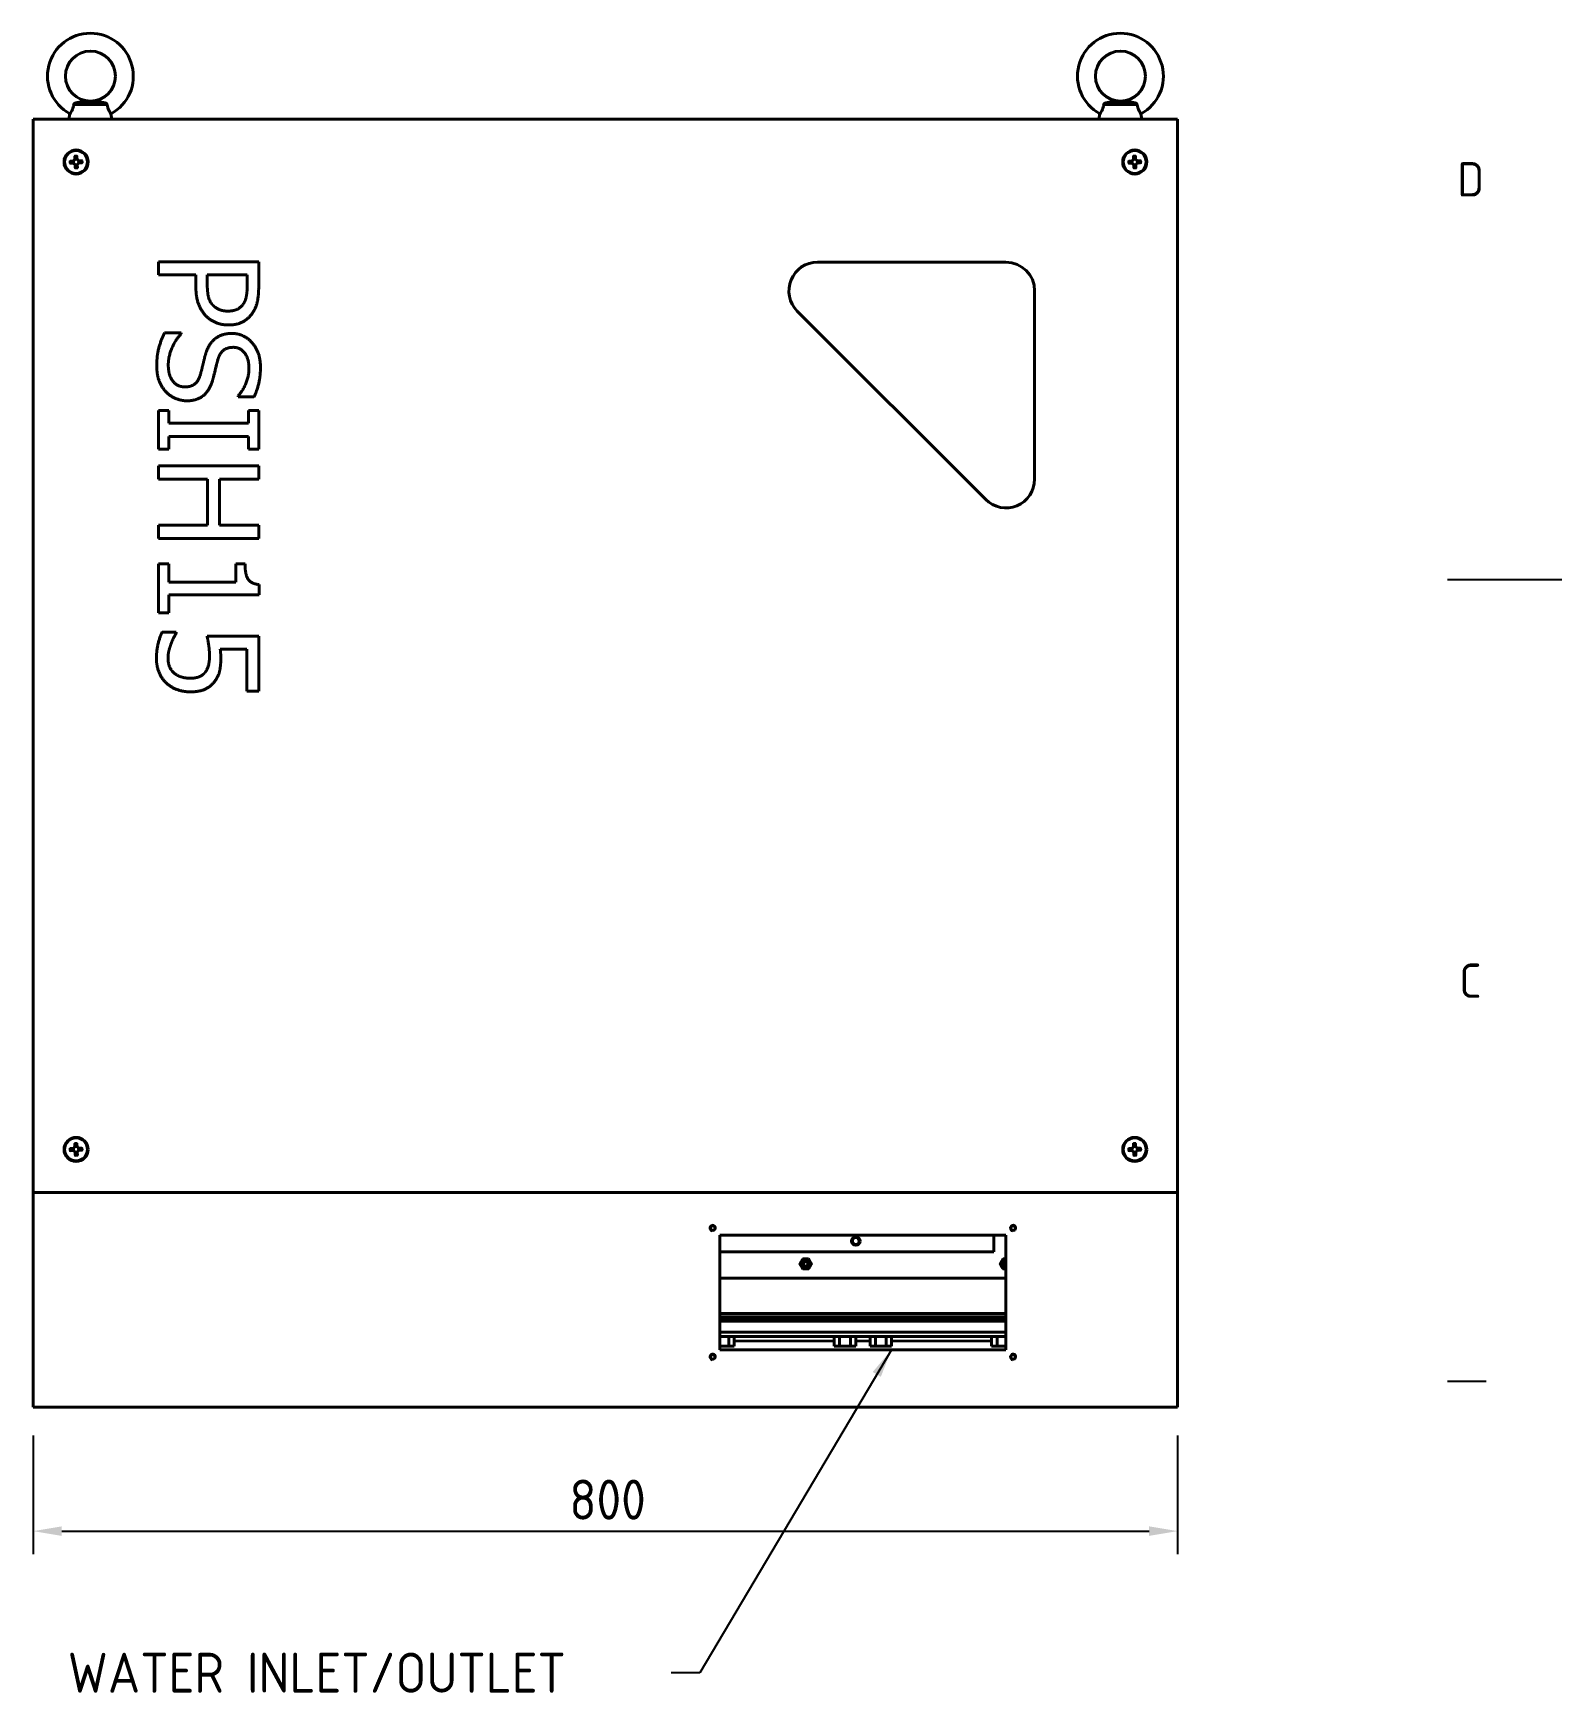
# Model space of a CAD drawing. Header units: millimetres. Extents: x 0 to 4752, y 0 to 3360.
# Drawn here: x 3683 to 4752, y 902 to 2062 of the extents above; entities that cross this region are included whole.
import ezdxf

# ---------------------------------------------------------------- set-up
doc = ezdxf.new("R2010")
doc.units = ezdxf.units.MM
doc.header["$LTSCALE"] = 8
doc.layers.get('0').update_dxf_attribs({"color": 3, "lineweight": 25})
for name, color, linetype, lineweight in [('가시적인 것(ISO)', 3, 'Continuous', 40), ('가시적인 좁은 것(ISO)', 3, 'Continuous', 35), ('경계(ISO)', 7, 'Continuous', 25), ('기호(ISO)', 5, 'Continuous', 25), ('치수(ISO)', 2, 'Continuous', 25)]:
    doc.layers.add(name, color=color, linetype=linetype, lineweight=lineweight)
doc.styles.add('문자 텍스트_PSTEK_POSCO', font='isocp.shx')
doc.styles.add('치수 텍스트_PSTEK_POSCO', font='isocp.shx')
doc.dimstyles.new('치수_PSTEK_POSCO', dxfattribs={"dimscale": 8, "dimtxt": 3.5, "dimasz": 2.5, "dimexe": 2, "dimexo": 2.5, "dimgap": 1, "dimtad": 1, "dimrnd": 1e-08, "dimdsep": 46, "dimtxsty": '치수 텍스트_PSTEK_POSCO', "dimcen": 0.09, "dimdle": 10, "dimclrd": 7, "dimclre": 7, "dimclrt": 2, "dimadec": 1, "dimazin": 2, "dimtfac": 1, "dimtmove": 0, "dimatfit": 3, "dimfxl": 0, "dimtolj": 1, "dimlwd": -1, "dimlwe": -1, "dimarcsym": 0})
doc.dimstyles.new('치수_PSTEK_POSCO$7', dxfattribs={"dimscale": 8, "dimtxt": 3.5, "dimasz": 2.5, "dimexe": 2, "dimexo": 2.5, "dimgap": 1, "dimtad": 1, "dimrnd": 1e-08, "dimdsep": 46, "dimtxsty": '치수 텍스트_PSTEK_POSCO', "dimcen": 0.09, "dimdle": 10, "dimclrd": 7, "dimclre": 7, "dimclrt": 2, "dimadec": 1, "dimazin": 2, "dimtfac": 1, "dimtmove": 0, "dimatfit": 3, "dimfxl": 0, "dimtolj": 1, "dimlwd": -1, "dimlwe": -1, "dimarcsym": 0})

# ---------------------------------------------------------------- blocks, each defined once
blk = doc.blocks.new('경계 Default Border')
at = {"layer": '경계(ISO)'}
blk.add_line((584.0000152587891, 140), (587.400016784668, 140), dxfattribs=at)
at = {"layer": '경계(ISO)', "flags": 128}
blk.add_lwpolyline([(594.0000152587891, 210), (584.0000152587891, 210)], dxfattribs=at)
at = {"layer": '경계(ISO)', "color": 2, "char_height": 3.00000011920929, "attachment_point": 7, "style": '문자 텍스트_PSTEK_POSCO'}
for s, insert in [('D', (584.8782702028949, 243.4713944559917)), ('C', (585.0445395201642, 173.4713944559917))]:
    blk.add_mtext(s, dxfattribs=dict(at, insert=insert))
blk = doc.blocks.new('*D31')
at = {"layer": 'Defpoints', "color": 0}
for p in [(3683.454702118173, 1101.881978708824), (4483.454702118173, 1101.881978708824), (4483.454702118173, 1015.157924946768)]:
    blk.add_point(p, dxfattribs=at)
at = {"layer": '치수(ISO)', "color": 7}
for p, q in [((3683.454702118173, 1081.881978708824), (3683.454702118173, 999.1579249467676)), ((4483.454702118173, 1081.881978708824), (4483.454702118173, 999.1579249467676)), ((3703.454702118173, 1015.157924946768), (4463.454702118173, 1015.157924946768))]:
    blk.add_line(p, q, dxfattribs=at)
for points in [[(3703.454702118173, 1018.491258280101), (3703.454702118173, 1011.824591613434), (3683.454702118173, 1015.157924946768)], [(4463.454702118173, 1018.491258280101), (4463.454702118173, 1011.824591613434), (4483.454702118173, 1015.157924946768)]]:
    blk.add_solid(points, dxfattribs=at)
at = {"layer": '치수(ISO)', "color": 2, "insert": (4058.243678496126, 1037.157924946768), "char_height": 28, "attachment_point": 4, "style": '치수 텍스트_PSTEK_POSCO'}
blk.add_mtext('\\A1;800', dxfattribs=at)

msp = doc.modelspace()

# ---------------------------------------------------------------- linework, layer by layer
at = {"layer": '가시적인 것(ISO)'}
for p, q in [((3683.454702118172, 1101.881978708824), (3683.454702118188, 2001.881978708824)), ((4483.454702118188, 2001.881978708824), (3683.454702118188, 2001.881978708824)), ((3709.099605057354, 2005.539405023341), (3708.454702118152, 2001.881978708823)), ((3737.80979917895, 2005.539405023341), (3738.454702118152, 2001.881978708824)), ((4429.099605057355, 2005.539405023341), (4428.454702118152, 2001.881978708824)), ((4457.80979917895, 2005.539405023341), (4458.454702118152, 2001.881978708824)), ((4483.454702118172, 1101.881978708824), (4483.454702118188, 2001.881978708824)), ((3709.330706613732, 1971.148639870848), (3709.285323470971, 1972.283732947363)), ((3709.421537212689, 1972.431292474772), (3711.633111611818, 1972.519715352825)), ((3710.994487047625, 1971.087258819628), (3710.938892697742, 1972.477747838358)), ((3712.673572416546, 1973.646840286742), (3712.585149538493, 1975.85841468587)), ((3712.659982228989, 1974.342193779383), (3714.050471247719, 1974.397788129266)), ((3712.721363280212, 1976.005974213278), (3713.856456356727, 1976.05135735604)), ((3714.004015884136, 1975.915143614321), (3714.092438762189, 1973.703569215194)), ((3715.219563696106, 1972.663108410465), (3717.431138095234, 1972.751531288518)), ((3715.914917188745, 1972.676698598019), (3715.970511538628, 1971.286209579289)), ((3717.578697622643, 1972.615317546799), (3717.624080765404, 1971.480224470284)), ((4449.330706613732, 1971.148639870848), (4449.285323470971, 1972.283732947364)), ((4449.421537212689, 1972.431292474772), (4451.633111611817, 1972.519715352825)), ((4450.994487047625, 1971.087258819628), (4450.938892697742, 1972.477747838358)), ((4452.673572416546, 1973.646840286742), (4452.585149538493, 1975.85841468587)), ((4452.659982228989, 1974.342193779384), (4454.050471247719, 1974.397788129267)), ((4452.721363280212, 1976.005974213279), (4453.856456356727, 1976.051357356041)), ((4454.004015884137, 1975.915143614322), (4454.092438762189, 1973.703569215194)), ((4455.219563696106, 1972.663108410466), (4457.431138095234, 1972.751531288518)), ((4455.914917188746, 1972.67669859802), (4455.970511538628, 1971.28620957929)), ((4457.578697622643, 1972.615317546799), (4457.624080765404, 1971.480224470284)), ((3711.689840540269, 1971.100849007182), (3709.478266141141, 1971.012426129129)), ((3712.905388352239, 1967.848813803326), (3712.816965474187, 1970.060388202453)), ((3714.249422007381, 1969.421763638263), (3712.858932988651, 1969.366169288381)), ((3714.188040956163, 1967.757983204368), (3713.052947879648, 1967.712600061607)), ((3714.235831819829, 1970.117117130905), (3714.324254697881, 1967.905542731778)), ((3717.487867023685, 1971.332664942875), (3715.276292624558, 1971.244242064822)), ((4451.689840540269, 1971.100849007182), (4449.478266141142, 1971.01242612913)), ((4452.905388352239, 1967.848813803326), (4452.816965474187, 1970.060388202454)), ((4454.24942200738, 1969.421763638264), (4452.858932988651, 1969.366169288381)), ((4454.188040956163, 1967.757983204369), (4453.052947879648, 1967.712600061608)), ((4454.235831819829, 1970.117117130906), (4454.324254697882, 1967.905542731778)), ((4457.487867023685, 1971.332664942876), (4455.276292624558, 1971.244242064823)), ((3771.095214212429, 1902.224259514435), (3771.095214212429, 1892.921180097903)), ((3841.095214212429, 1902.224259514435), (3771.095214212429, 1902.224259514435)), ((3841.09521421243, 1884.63917037343), (3841.095214212429, 1902.224259514435)), ((3771.095214212429, 1892.921180097903), (3797.18921745392, 1892.921180097903)), ((3797.18921745392, 1892.921180097903), (3797.18921745392, 1885.036253031453)), ((3805.130870614375, 1886.56785756954), (3805.130870614375, 1892.921180097903)), ((3805.130870614375, 1892.921180097903), (3833.040108863969, 1892.921180097903)), ((3833.040108863969, 1892.921180097903), (3833.040108863969, 1885.206431313462)), ((4231.73897336565, 1901.881978708824), (4363.454702118188, 1901.881978708824)), ((4383.454702118188, 1881.881978708824), (4383.454702118188, 1750.166249956286)), ((4349.312566494456, 1736.024114332555), (4217.596837741919, 1867.739843085093)), ((3786.978520533337, 1852.588927261598), (3775.292945168669, 1852.588927261598)), ((3786.978520533337, 1851.908214133559), (3786.978520533337, 1852.588927261598)), ((3778.242702056838, 1798.245329206493), (3771.09521421243, 1798.245329206493)), ((3771.09521421243, 1798.245329206493), (3771.09521421243, 1771.130256272943)), ((3778.242702056838, 1789.339332447984), (3778.242702056838, 1798.245329206493)), ((3826.686786335606, 1808.399300033073), (3826.686786335606, 1807.718586905034)), ((3826.686786335606, 1807.718586905034), (3837.805100760242, 1807.718586905034)), ((3833.947726368021, 1798.245329206493), (3833.947726368021, 1789.339332447984)), ((3841.09521421243, 1798.245329206493), (3833.947726368021, 1798.245329206493)), ((3841.09521421243, 1771.130256272944), (3841.09521421243, 1798.245329206493)), ((3833.947726368021, 1789.339332447984), (3778.242702056838, 1789.339332447984)), ((3778.242702056838, 1780.036253031452), (3833.947726368021, 1780.036253031453)), ((3778.242702056838, 1771.130256272943), (3778.242702056838, 1780.036253031452)), ((3833.947726368021, 1780.036253031453), (3833.947726368021, 1771.130256272944)), ((3771.09521421243, 1771.130256272943), (3778.242702056838, 1771.130256272943)), ((3833.947726368021, 1771.130256272944), (3841.09521421243, 1771.130256272944)), ((3771.09521421243, 1759.614859190285), (3771.09521421243, 1750.311779773754)), ((3841.09521421243, 1759.614859190286), (3771.09521421243, 1759.614859190285)), ((3841.09521421243, 1750.311779773754), (3841.09521421243, 1759.614859190286)), ((3771.09521421243, 1750.311779773754), (3805.357774990388, 1750.311779773754)), ((3805.357774990388, 1750.311779773754), (3805.357774990388, 1718.091358379913)), ((3813.639784714861, 1750.311779773754), (3841.09521421243, 1750.311779773754)), ((3813.639784714861, 1718.091358379913), (3813.639784714861, 1750.311779773754)), ((3805.357774990388, 1718.091358379913), (3771.09521421243, 1718.091358379913)), ((3771.09521421243, 1718.091358379913), (3771.09521421243, 1708.788278963381)), ((3841.09521421243, 1718.091358379913), (3813.639784714861, 1718.091358379913)), ((3841.09521421243, 1708.788278963381), (3841.09521421243, 1718.091358379913)), ((3771.09521421243, 1708.788278963381), (3841.09521421243, 1708.788278963381)), ((3778.242702056838, 1691.08973763437), (3771.09521421243, 1691.08973763437)), ((3771.09521421243, 1691.08973763437), (3771.09521421243, 1656.940629044418)), ((3778.242702056838, 1678.383092577644), (3778.242702056838, 1691.08973763437)), ((3825.155181797519, 1691.08973763437), (3825.155181797519, 1678.383092577644)), ((3831.565230419885, 1691.08973763437), (3825.155181797519, 1691.08973763437)), ((3825.155181797519, 1678.383092577644), (3778.242702056838, 1678.383092577644)), ((3841.322118588443, 1669.363643631129), (3841.322118588443, 1676.624583663543)), ((3778.242702056838, 1669.363643631128), (3841.322118588443, 1669.363643631129)), ((3778.242702056838, 1656.940629044418), (3778.242702056838, 1669.363643631128)), ((3771.09521421243, 1656.940629044418), (3778.242702056838, 1656.940629044418)), ((3783.51822879914, 1643.32636648364), (3773.591162348573, 1643.32636648364)), ((3783.51822879914, 1642.645653355602), (3783.51822879914, 1643.32636648364)), ((3841.09521421243, 1640.433335689475), (3805.017418426369, 1640.433335689475)), ((3841.09521421243, 1602.029770049281), (3841.09521421243, 1640.433335689475)), ((3814.207045654894, 1631.41388674296), (3832.86993058196, 1631.41388674296)), ((3832.86993058196, 1631.41388674296), (3832.86993058196, 1602.029770049281)), ((3832.86993058196, 1602.029770049281), (3841.09521421243, 1602.029770049281)), ((3709.330706613732, 1281.148639870848), (3709.285323470971, 1282.283732947363)), ((3709.421537212689, 1282.431292474772), (3711.633111611818, 1282.519715352825)), ((3711.689840540269, 1281.100849007182), (3709.478266141141, 1281.01242612913)), ((3710.994487047625, 1281.087258819628), (3710.938892697742, 1282.477747838358)), ((3712.673572416546, 1283.646840286742), (3712.585149538493, 1285.85841468587)), ((3712.659982228989, 1284.342193779384), (3714.050471247719, 1284.397788129267)), ((3712.721363280212, 1286.005974213279), (3713.856456356727, 1286.051357356041)), ((3712.905388352239, 1277.848813803326), (3712.816965474187, 1280.060388202453)), ((3714.24942200738, 1279.421763638264), (3712.858932988651, 1279.366169288381)), ((3714.188040956163, 1277.757983204369), (3713.052947879648, 1277.712600061607)), ((3714.004015884136, 1285.915143614322), (3714.092438762189, 1283.703569215194)), ((3714.235831819829, 1280.117117130905), (3714.324254697881, 1277.905542731778)), ((3715.219563696106, 1282.663108410466), (3717.431138095234, 1282.751531288518)), ((3717.487867023685, 1281.332664942876), (3715.276292624558, 1281.244242064823)), ((3715.914917188745, 1282.67669859802), (3715.970511538628, 1281.28620957929)), ((3717.578697622643, 1282.615317546799), (3717.624080765404, 1281.480224470284)), ((4449.330706613733, 1281.148639870848), (4449.285323470971, 1282.283732947363)), ((4449.42153721269, 1282.431292474772), (4451.633111611818, 1282.519715352825)), ((4451.68984054027, 1281.100849007182), (4449.478266141142, 1281.01242612913)), ((4450.994487047626, 1281.087258819628), (4450.938892697743, 1282.477747838358)), ((4452.673572416546, 1283.646840286742), (4452.585149538494, 1285.85841468587)), ((4452.65998222899, 1284.342193779384), (4454.05047124772, 1284.397788129267)), ((4452.721363280212, 1286.005974213279), (4453.856456356727, 1286.051357356041)), ((4452.905388352239, 1277.848813803326), (4452.816965474187, 1280.060388202453)), ((4454.249422007381, 1279.421763638264), (4452.858932988651, 1279.366169288381)), ((4454.188040956164, 1277.757983204369), (4453.052947879649, 1277.712600061607)), ((4454.004015884137, 1285.915143614322), (4454.092438762189, 1283.703569215194)), ((4454.235831819829, 1280.117117130905), (4454.324254697882, 1277.905542731778)), ((4455.219563696107, 1282.663108410466), (4457.431138095234, 1282.751531288518)), ((4457.487867023686, 1281.332664942875), (4455.276292624559, 1281.244242064823)), ((4455.914917188746, 1282.67669859802), (4455.970511538628, 1281.28620957929)), ((4457.578697622643, 1282.615317546799), (4457.624080765405, 1281.480224470284)), ((3683.454702118188, 1251.881978708824), (4483.454702118188, 1251.881978708824)), ((4163.454702118172, 1221.881978708824), (4363.454702118172, 1221.881978708824)), ((4163.454702118172, 1141.881978708824), (4163.454702118172, 1221.881978708824)), ((4355.054702117781, 1210.281978708824), (4355.054702117781, 1221.881978708824)), ((4363.454702118172, 1221.881978708824), (4363.454702118172, 1141.881978708824)), ((4163.454702117781, 1210.281978708824), (4355.054702117781, 1210.281978708824)), ((4163.454702117775, 1191.881978708824), (4363.454702117775, 1191.881978708824)), ((4363.454702117777, 1167.231978708808), (4163.454702117777, 1167.231978708808)), ((4363.454702117784, 1163.731978708808), (4163.454702117784, 1163.731978708808)), ((4363.454702117789, 1161.881978708824), (4163.454702117789, 1161.881978708824)), ((4363.454702118101, 1154.181978708824), (4163.454702118101, 1154.181978708824)), ((4163.454702118101, 1151.181978708824), (4363.454702118101, 1151.181978708824)), ((4169.707478867823, 1151.181978708824), (4169.707478867823, 1144.381978708824)), ((4173.460255617551, 1151.181978708824), (4173.460255617551, 1144.381978708824)), ((4243.449148618621, 1151.181978708824), (4243.449148618621, 1144.381978708824)), ((4247.201925368357, 1151.181978708824), (4247.201925368357, 1144.381978708824)), ((4254.707478867823, 1151.181978708824), (4254.707478867823, 1144.381978708824)), ((4258.460255617551, 1151.181978708824), (4258.460255617551, 1144.381978708824)), ((4268.449148618621, 1151.181978708824), (4268.449148618621, 1144.381978708824)), ((4272.201925368357, 1151.181978708824), (4272.201925368357, 1144.381978708824)), ((4279.707478867823, 1151.181978708824), (4279.707478867823, 1144.381978708824)), ((4283.460255617551, 1151.181978708824), (4283.460255617551, 1144.381978708824)), ((4353.449148618621, 1151.181978708824), (4353.449148618621, 1144.381978708824)), ((4357.201925368357, 1151.181978708824), (4357.201925368357, 1144.381978708824)), ((4173.460255617551, 1144.381978708824), (4163.45470211809, 1144.381978708824)), ((4363.454702118172, 1141.881978708824), (4163.454702118172, 1141.881978708824)), ((4258.460255617551, 1144.381978708824), (4243.449148618621, 1144.381978708824)), ((4283.460255617551, 1144.381978708824), (4268.449148618621, 1144.381978708824)), ((4363.45470211809, 1144.381978708824), (4353.449148618621, 1144.381978708824)), ((3683.454702118172, 1101.881978708824), (4483.454702118172, 1101.881978708824))]:
    msp.add_line(p, q, dxfattribs=at)
for centre, radius in [((3723.454702118152, 2031.881978708824), 17.49999999999999), ((4443.454702118152, 2031.881978708824), 17.49999999999999), ((3713.454702118188, 1971.881978708824), 8.400000000000004), ((3713.454702118187, 1971.881978708823), 7.999999999999997), ((3713.454702118187, 1971.881978708823), 1.930000000000001), ((4453.454702118188, 1971.881978708824), 8.400000000000004), ((4453.454702118187, 1971.881978708824), 7.999999999999997), ((4453.454702118187, 1971.881978708824), 1.930000000000001), ((3713.454702118188, 1281.881978708824), 8.400000000000004), ((3713.454702118187, 1281.881978708824), 7.999999999999997), ((4453.454702118188, 1281.881978708824), 8.400000000000004), ((4453.454702118188, 1281.881978708824), 7.999999999999997), ((3713.454702118187, 1281.881978708824), 1.930000000000001), ((4453.454702118188, 1281.881978708824), 1.930000000000001), ((4158.454702118172, 1226.881978708824), 1.621), ((4258.45470211779, 1217.881978708824), 2.999999999999983), ((4258.45470211779, 1217.881978708824), 2.399999999999996), ((4368.454702118172, 1226.881978708824), 1.621), ((4223.454702117777, 1201.881978708824), 3.500000000006432), ((4223.454702117778, 1201.881978708824), 2.000000000000015), ((4223.454702117778, 1201.881978708824), 1.600000000000024), ((4158.454702118172, 1136.881978708824), 1.621), ((4368.454702118172, 1136.881978708824), 1.621)]:
    msp.add_circle(centre, radius, dxfattribs=at)
for centre, radius, start, end in [((3723.454702118152, 2031.881978708824), 29.99999999999998, 298.5876915096167, 241.4123084903831), ((4443.454702118152, 2031.881978708824), 29.99999999999998, 298.5876915096167, 241.4123084903831), ((3709.427210105534, 1972.289405840208), 0.1419999957080381, 92.28957287500315, 182.2895728752367), ((3710.953081361199, 1972.478315127642), 0.01419999957080017, 92.28957287432937, 182.2895728742836), ((3712.727036173057, 1975.864087578715), 0.141999995708038, 92.28957287523231, 182.289572875466), ((3712.660549518273, 1974.328005115927), 0.01419999957080003, 92.28957287432937, 182.2895728742836), ((3713.862129249572, 1975.909470721477), 0.1419999957080381, 2.289572875007769, 92.28957287523231), ((3714.051038537003, 1974.38359946581), 0.01419999957079989, 2.289572875429402, 92.28957287432937), ((3715.900728525289, 1972.676131308735), 0.01419999957079975, 2.289572875429402, 92.28957287432937), ((3717.436810988079, 1972.609644653954), 0.141999995708038, 2.289572875236738, 92.28957287546152), ((4449.427210105534, 1972.289405840208), 0.1419999957080381, 92.28957287500315, 182.2895728752367), ((4450.953081361198, 1972.478315127643), 0.01419999957080017, 92.28957287432937, 182.2895728742836), ((4452.727036173057, 1975.864087578716), 0.141999995708038, 92.28957287523231, 182.289572875466), ((4452.660549518274, 1974.328005115928), 0.01419999957080003, 92.28957287432937, 182.2895728742836), ((4453.862129249572, 1975.909470721477), 0.1419999957080381, 2.289572875007769, 92.28957287523231), ((4454.051038537003, 1974.38359946581), 0.01419999957079989, 2.289572875429402, 92.28957287432937), ((4455.900728525288, 1972.676131308735), 0.01419999957079975, 2.289572875429402, 92.28957287432937), ((4457.43681098808, 1972.609644653954), 0.141999995708038, 2.289572875236738, 92.28957287546152), ((3709.472593248296, 1971.154312763693), 0.1419999957080381, 182.2895728752367, 272.2895728754615), ((3711.008675711081, 1971.087826108912), 0.01419999957079975, 182.2895728754294, 272.2895728743293), ((3712.858365699366, 1969.380357951837), 0.01419999957079989, 182.2895728754294, 272.2895728743293), ((3713.047274986803, 1967.85448669617), 0.1419999957080381, 182.2895728750078, 272.2895728752323), ((3714.182368063318, 1967.899869838932), 0.141999995708038, 272.2895728752323, 2.289572875466073), ((3714.248854718096, 1969.435952301719), 0.01419999957080003, 272.2895728743293, 2.289572874283579), ((3715.956322875172, 1971.285642290004), 0.01419999957080017, 272.2895728743293, 2.289572874283579), ((3717.482194130841, 1971.474551577439), 0.1419999957080381, 272.2895728750031, 2.289572875236736), ((4449.472593248296, 1971.154312763693), 0.1419999957080381, 182.2895728752367, 272.2895728754615), ((4451.008675711081, 1971.087826108913), 0.01419999957079975, 182.2895728754294, 272.2895728743293), ((4452.858365699366, 1969.380357951837), 0.01419999957079989, 182.2895728754294, 272.2895728743293), ((4453.047274986803, 1967.854486696171), 0.1419999957080381, 182.2895728750078, 272.2895728752323), ((4454.182368063318, 1967.899869838932), 0.141999995708038, 272.2895728752323, 2.289572875466073), ((4454.248854718096, 1969.43595230172), 0.01419999957080003, 272.2895728743293, 2.289572874283579), ((4455.956322875171, 1971.285642290005), 0.01419999957080017, 272.2895728743293, 2.289572874283579), ((4457.482194130841, 1971.474551577439), 0.1419999957080381, 272.2895728750031, 2.289572875236736), ((4231.73897336565, 1881.881978708824), 20.00000000000002, 90, 225), ((4363.454702118188, 1881.881978708824), 20, 0, 90), ((4363.454702118188, 1750.166249956286), 20.00000000000004, 225, 0), ((3709.427210105534, 1282.289405840208), 0.1419999957080381, 92.28957287500315, 182.2895728752367), ((3709.472593248296, 1281.154312763693), 0.1419999957080381, 182.2895728752367, 272.2895728754615), ((3710.953081361199, 1282.478315127643), 0.01419999957080017, 92.28957287432937, 182.2895728742836), ((3711.008675711081, 1281.087826108913), 0.01419999957079975, 182.2895728754294, 272.2895728743293), ((3712.727036173057, 1285.864087578716), 0.141999995708038, 92.28957287523231, 182.289572875466), ((3712.660549518273, 1284.328005115928), 0.01419999957080003, 92.28957287432937, 182.2895728742836), ((3712.858365699366, 1279.380357951838), 0.01419999957079989, 182.2895728754294, 272.2895728743293), ((3713.047274986803, 1277.854486696171), 0.1419999957080381, 182.2895728750649, 272.2895728752346), ((3713.862129249572, 1285.909470721477), 0.1419999957080381, 2.289572875007769, 92.28957287523231), ((3714.051038537003, 1284.38359946581), 0.01419999957079989, 2.289572875429402, 92.28957287432937), ((3714.182368063318, 1277.899869838932), 0.141999995708038, 272.2895728752346, 2.289572875466073), ((3714.248854718096, 1279.43595230172), 0.01419999957080003, 272.2895728743293, 2.289572874283579), ((3715.900728525289, 1282.676131308735), 0.01419999957079975, 2.289572875429402, 92.28957287432937), ((3715.956322875172, 1281.285642290005), 0.01419999957080017, 272.2895728743293, 2.289572874283579), ((3717.436810988079, 1282.609644653954), 0.141999995708038, 2.289572875236738, 92.28957287546152), ((3717.482194130841, 1281.474551577439), 0.1419999957080381, 272.2895728750031, 2.289572875236736), ((4449.427210105535, 1282.289405840208), 0.1419999957080381, 92.28957287500315, 182.2895728752367), ((4449.472593248296, 1281.154312763693), 0.1419999957080381, 182.2895728752367, 272.2895728754615), ((4450.953081361199, 1282.478315127643), 0.01419999957080017, 92.28957287432937, 182.2895728742836), ((4451.008675711081, 1281.087826108913), 0.01419999957079975, 182.2895728754294, 272.2895728743293), ((4452.727036173057, 1285.864087578716), 0.141999995708038, 92.28957287523231, 182.289572875466), ((4452.660549518274, 1284.328005115928), 0.01419999957080003, 92.28957287432937, 182.2895728742836), ((4452.858365699367, 1279.380357951838), 0.01419999957079989, 182.2895728754294, 272.2895728743293), ((4453.047274986803, 1277.854486696171), 0.1419999957080381, 182.2895728750649, 272.2895728752346), ((4453.862129249573, 1285.909470721477), 0.1419999957080381, 2.289572875007769, 92.28957287523231), ((4454.051038537003, 1284.38359946581), 0.01419999957079989, 2.289572875429402, 92.28957287432937), ((4454.182368063319, 1277.899869838932), 0.141999995708038, 272.2895728752346, 2.289572875466073), ((4454.248854718096, 1279.43595230172), 0.01419999957080003, 272.2895728743293, 2.289572874283579), ((4455.900728525289, 1282.676131308735), 0.01419999957079975, 2.289572875429402, 92.28957287432937), ((4455.956322875172, 1281.285642290005), 0.01419999957080017, 272.2895728743293, 2.289572874283579), ((4457.43681098808, 1282.609644653954), 0.141999995708038, 2.289572875236738, 92.28957287546152), ((4457.482194130842, 1281.474551577439), 0.1419999957080381, 272.2895728750031, 2.289572875236736), ((4363.454702117777, 1201.881978708824), 3.500000000006433, 90, 270.0000011238745), ((4363.454702117778, 1201.881978708824), 1.999999999999957, 90, 270), ((4363.454702117778, 1201.881978708824), 1.599999999999966, 90, 270)]:
    msp.add_arc(centre, radius, start, end, dxfattribs=at)
for points, knots in [([(3711.763695730408, 2011.830503281104), (3711.641067133748, 2011.045945443391), (3711.450471040384, 2010.281461589666), (3710.966795316031, 2008.867882198419), (3710.690022040871, 2008.244169617648), (3710.128326444593, 2007.140870326823), (3709.851499192963, 2006.680016653514), (3709.397557590933, 2005.964633486377), (3709.229060392461, 2005.724227815166), (3709.116669365694, 2005.563475633355), (3709.099836326705, 2005.539251723262), (3709.099879351177, 2005.539223549499)], [0, 0, 0, 0, 0.2389985097704208, 0.2389985097704208, 0.4669288150845217, 0.4669288150845217, 0.7034085432116366, 0.7034085432116366, 0.9482875264917623, 0.9482875264917623, 1.053917479584786, 1.053917479584786, 1.053917479584786, 1.053917479584786]), ([(3712.962330539521, 2013.117548046421), (3712.906633887988, 2013.105675986888), (3712.851616498142, 2013.090759635627), (3712.630209284315, 2013.017089825049), (3712.474843319364, 2012.933071119563), (3712.217616719724, 2012.72871084942), (3712.112898138571, 2012.616290178139), (3711.957943243435, 2012.39107879813), (3711.901266558963, 2012.284756544741), (3711.813437535423, 2012.062740192084), (3711.782056323706, 2011.947971373948), (3711.763695730408, 2011.830503281104)], [0.2713929172288237, 0.2713929172288237, 0.2713929172288237, 0.2713929172288237, 0.2880811775430861, 0.2880811775430861, 0.3395909096954808, 0.3395909096954808, 0.3839359035114461, 0.3839359035114461, 0.4183335413902213, 0.4183335413902213, 0.4520189372740013, 0.4520189372740013, 0.4520189372740013, 0.4520189372740013]), ([(3723.454702118152, 2014.381978708824), (3722.268959281426, 2014.381978708824), (3720.967312791884, 2014.322354028508), (3718.288852209301, 2014.063175411686), (3716.907270920515, 2013.864080822015), (3714.780515957534, 2013.488872517297), (3713.882290251417, 2013.313642715803), (3712.962330539521, 2013.117548046421)], [0, 0, 0, 0, 0.4388962541937409, 0.4388962541937409, 0.8777925083874818, 0.8777925083874818, 1.145198741902803, 1.145198741902803, 1.145198741902803, 1.145198741902803]), ([(3733.94707369679, 2013.117548046421), (3733.027113984894, 2013.313642715803), (3732.128888278777, 2013.488872517297), (3730.002133315795, 2013.864080822015), (3728.620552027007, 2014.063175411686), (3725.942091444422, 2014.322354028508), (3724.640444954879, 2014.381978708824), (3723.454702118152, 2014.381978708824)], [3.824191512523638, 3.824191512523638, 3.824191512523638, 3.824191512523638, 4.09159774603896, 4.09159774603896, 4.5304940002327, 4.5304940002327, 4.969390254426441, 4.969390254426441, 4.969390254426441, 4.969390254426441]), ([(3735.145708505904, 2011.830503281104), (3735.119898876162, 2011.995629098855), (3735.068432273317, 2012.15512810927), (3734.925418179588, 2012.439503944669), (3734.837978742441, 2012.564612398745), (3734.623594500183, 2012.792319646773), (3734.49555535035, 2012.891117149724), (3734.226383312406, 2013.037125856469), (3734.08962388131, 2013.087162660037), (3733.94707369679, 2013.117548046421)], [0, 0, 0, 0, 0.05030199492030173, 0.05030199492030173, 0.09676364636846091, 0.09676364636846091, 0.1466767530690848, 0.1466767530690848, 0.1919853304512893, 0.1919853304512893, 0.1919853304512893, 0.1919853304512893]), ([(3737.809524885128, 2005.539223549499), (3737.809468666826, 2005.539186736005), (3737.780598983849, 2005.580460681722), (3737.621978354069, 2005.808828536993), (3737.433857279681, 2006.080872568008), (3736.944523072292, 2006.868420329847), (3736.647963395512, 2007.377986769959), (3736.069250873364, 2008.576922810712), (3735.796121088837, 2009.241877958928), (3735.388665256927, 2010.570907041965), (3735.244943679631, 2011.195612762542), (3735.145708505904, 2011.830503281104)], [1.053917479584926, 1.053917479584926, 1.053917479584926, 1.053917479584926, 1.19193977749023, 1.19193977749023, 1.435841343943437, 1.435841343943437, 1.680632982909137, 1.680632982909137, 1.913839844096454, 1.913839844096454, 2.107394174186803, 2.107394174186803, 2.107394174186803, 2.107394174186803]), ([(4431.763695730408, 2011.830503281104), (4431.641067133748, 2011.045945443392), (4431.450471040383, 2010.281461589667), (4430.966795316031, 2008.867882198419), (4430.690022040871, 2008.244169617648), (4430.128326444593, 2007.140870326824), (4429.851499192963, 2006.680016653514), (4429.397557590934, 2005.964633486378), (4429.229060392461, 2005.724227815166), (4429.116669365693, 2005.563475633355), (4429.099836326705, 2005.539251723263), (4429.099879351177, 2005.539223549499)], [0, 0, 0, 0, 0.2389985097704208, 0.2389985097704208, 0.4669288150845217, 0.4669288150845217, 0.7034085432116366, 0.7034085432116366, 0.9482875264917623, 0.9482875264917623, 1.053917479584786, 1.053917479584786, 1.053917479584786, 1.053917479584786]), ([(4432.962330539521, 2013.117548046422), (4432.906633887988, 2013.105675986888), (4432.851616498142, 2013.090759635627), (4432.630209284315, 2013.017089825049), (4432.474843319364, 2012.933071119563), (4432.217616719725, 2012.72871084942), (4432.112898138571, 2012.616290178139), (4431.957943243435, 2012.39107879813), (4431.901266558963, 2012.284756544741), (4431.813437535422, 2012.062740192084), (4431.782056323706, 2011.947971373948), (4431.763695730408, 2011.830503281104)], [0.2713929172288237, 0.2713929172288237, 0.2713929172288237, 0.2713929172288237, 0.2880811775430861, 0.2880811775430861, 0.3395909096954808, 0.3395909096954808, 0.3839359035114461, 0.3839359035114461, 0.4183335413902213, 0.4183335413902213, 0.4520189372740013, 0.4520189372740013, 0.4520189372740013, 0.4520189372740013]), ([(4443.454702118152, 2014.381978708824), (4442.268959281426, 2014.381978708824), (4440.967312791884, 2014.322354028509), (4438.288852209301, 2014.063175411687), (4436.907270920515, 2013.864080822015), (4434.780515957534, 2013.488872517297), (4433.882290251417, 2013.313642715803), (4432.962330539521, 2013.117548046422)], [0, 0, 0, 0, 0.4388962541937409, 0.4388962541937409, 0.8777925083874818, 0.8777925083874818, 1.145198741902803, 1.145198741902803, 1.145198741902803, 1.145198741902803]), ([(4453.94707369679, 2013.117548046422), (4453.027113984894, 2013.313642715803), (4452.128888278777, 2013.488872517297), (4450.002133315795, 2013.864080822015), (4448.620552027007, 2014.063175411687), (4445.942091444422, 2014.322354028509), (4444.640444954879, 2014.381978708824), (4443.454702118152, 2014.381978708824)], [3.824191512523638, 3.824191512523638, 3.824191512523638, 3.824191512523638, 4.09159774603896, 4.09159774603896, 4.5304940002327, 4.5304940002327, 4.969390254426441, 4.969390254426441, 4.969390254426441, 4.969390254426441]), ([(4455.145708505905, 2011.830503281104), (4455.119898876162, 2011.995629098856), (4455.068432273318, 2012.15512810927), (4454.925418179588, 2012.439503944669), (4454.837978742441, 2012.564612398746), (4454.623594500183, 2012.792319646773), (4454.49555535035, 2012.891117149724), (4454.226383312406, 2013.03712585647), (4454.08962388131, 2013.087162660038), (4453.94707369679, 2013.117548046422)], [0, 0, 0, 0, 0.05030199492030173, 0.05030199492030173, 0.09676364636846091, 0.09676364636846091, 0.1466767530690848, 0.1466767530690848, 0.1919853304512893, 0.1919853304512893, 0.1919853304512893, 0.1919853304512893]), ([(4457.809524885128, 2005.539223549499), (4457.809468666826, 2005.539186736005), (4457.780598983849, 2005.580460681722), (4457.621978354069, 2005.808828536993), (4457.433857279681, 2006.080872568008), (4456.944523072292, 2006.868420329847), (4456.647963395511, 2007.377986769959), (4456.069250873364, 2008.576922810713), (4455.796121088837, 2009.241877958928), (4455.388665256927, 2010.570907041965), (4455.244943679631, 2011.195612762542), (4455.145708505905, 2011.830503281104)], [1.053917479584926, 1.053917479584926, 1.053917479584926, 1.053917479584926, 1.19193977749023, 1.19193977749023, 1.435841343943437, 1.435841343943437, 1.680632982909137, 1.680632982909137, 1.913839844096454, 1.913839844096454, 2.107394174186803, 2.107394174186803, 2.107394174186803, 2.107394174186803])]:
    msp.add_open_spline(points, degree=3, knots=knots, dxfattribs=at)
for points in [[(3797.18921745392, 1885.036253031452), (3797.18921745392, 1877.548408623025), (3800.876413564131, 1867.734794360464), (3804.450157486335, 1864.104324344256)], [(3809.328601570614, 1871.648894846687), (3806.946105622478, 1873.917938606817), (3805.130870614375, 1880.895248169216), (3805.130870614375, 1886.56785756954)], [(3833.040108863969, 1885.206431313462), (3833.040108863969, 1880.838522075212), (3831.848860889901, 1874.939008298876), (3830.373982445817, 1872.726690632749)], [(3836.727304974179, 1866.316642010383), (3839.053074828313, 1869.663481556574), (3841.09521421243, 1878.399300033073), (3841.09521421243, 1884.63917037343)], [(3819.709476773207, 1867.678068266461), (3816.362637227016, 1867.678068266461), (3811.427467048734, 1869.550029368568), (3809.328601570614, 1871.648894846687)], [(3830.373982445817, 1872.726690632749), (3828.672199625719, 1870.174016402603), (3823.339946789415, 1867.678068266461), (3819.709476773207, 1867.678068266461)], [(3804.450157486335, 1864.104324344256), (3807.286462186497, 1861.211293550091), (3815.455019722965, 1857.977906191906), (3819.993107243224, 1857.977906191906)], [(3819.993107243224, 1857.977906191906), (3825.835894925558, 1857.977906191906), (3834.061178556028, 1862.402541524159), (3836.727304974179, 1866.316642010383)], [(3775.292945168669, 1852.588927261598), (3773.02390140854, 1847.880661459329), (3769.847240144358, 1837.21615578672), (3769.847240144358, 1829.614859190285)], [(3777.902345492818, 1830.295572318324), (3777.902345492818, 1835.684551248632), (3782.667337389091, 1847.313400519297), (3786.978520533337, 1851.908214133559)], [(3809.668958134634, 1847.54030489531), (3807.343188280501, 1845.327987229184), (3804.450157486335, 1839.598651734856), (3803.485813888281, 1835.968181718649)], [(3822.318877097357, 1852.078392415569), (3818.234598329123, 1852.078392415569), (3811.994727988766, 1849.695896467433), (3809.668958134634, 1847.54030489531)], [(3842.343188280501, 1828.537063404224), (3842.343188280501, 1838.804486418811), (3830.827791197843, 1852.078392415569), (3822.318877097357, 1852.078392415569)], [(3803.485813888281, 1835.968181718649), (3802.464744196222, 1831.940629044418), (3801.216770128151, 1826.551650114111), (3800.309152624099, 1823.318262755926)], [(3808.704614536578, 1818.893627423673), (3809.555505946627, 1821.729932123835), (3811.597645330744, 1830.295572318325), (3812.391810646789, 1833.245329206493)], [(3812.391810646789, 1833.245329206493), (3813.583058620857, 1837.669964538746), (3818.858585363159, 1842.378230341015), (3823.283220695412, 1842.378230341015)], [(3823.283220695412, 1842.378230341015), (3828.218390873694, 1842.378230341015), (3834.28808293204, 1834.379851086558), (3834.28808293204, 1827.913076370188)], [(3769.847240144358, 1829.614859190285), (3769.847240144358, 1823.204810567919), (3773.137353596546, 1814.695896467433), (3776.200562672721, 1811.349056921242)], [(3789.587920857487, 1814.695896467433), (3784.312394115185, 1814.695896467433), (3777.902345492819, 1822.580823533883), (3777.902345492818, 1830.295572318324)], [(3800.309152624099, 1823.318262755926), (3799.004452462024, 1818.83690132967), (3793.785651813726, 1814.695896467433), (3789.587920857487, 1814.695896467433)], [(3834.28808293204, 1827.913076370188), (3834.28808293204, 1822.183740875861), (3829.749995411781, 1811.746139579265), (3826.686786335606, 1808.399300033073)], [(3837.805100760242, 1807.718586905034), (3840.017418426368, 1812.19994833129), (3842.343188280501, 1822.637549627887), (3842.343188280501, 1828.537063404224)], [(3776.200562672721, 1811.349056921242), (3778.98014127888, 1808.34257393907), (3786.921794439334, 1804.995734392879), (3791.062799301571, 1804.995734392879)], [(3791.062799301571, 1804.995734392879), (3797.586300111943, 1804.995734392879), (3806.492296870452, 1811.689413485261), (3808.704614536578, 1818.893627423673)], [(3841.322118588443, 1676.624583663543), (3835.649509188119, 1677.078392415569), (3831.565230419885, 1683.885523695958), (3831.565230419885, 1691.08973763437)], [(3773.591162348573, 1643.32636648364), (3771.832653434472, 1639.752622561436), (3769.620335768346, 1629.995734392879), (3769.620335768346, 1625.003838120593)], [(3779.774306594926, 1635.101082853171), (3780.681924098978, 1637.54030489531), (3782.724063483095, 1641.56785756954), (3783.51822879914, 1642.645653355602)], [(3805.017418426369, 1640.433335689475), (3805.527953272398, 1638.107565835342), (3806.719201246466, 1630.449543144905), (3806.719201246466, 1626.592168752684)], [(3769.620335768346, 1625.003838120593), (3769.620335768346, 1619.558133096282), (3773.307531878556, 1610.76558852578), (3776.484193142738, 1607.815831637611)], [(3777.732167210809, 1624.833659838584), (3777.732167210809, 1627.726690632749), (3778.809962996871, 1632.321504247011), (3779.774306594926, 1635.101082853171)], [(3781.986624261053, 1614.736415106007), (3779.774306594926, 1616.665102302117), (3777.732167210809, 1621.997355138422), (3777.732167210809, 1624.833659838584)], [(3806.719201246466, 1626.592168752684), (3806.719201246466, 1623.01842483048), (3805.244322802382, 1617.118911054143), (3803.485813888281, 1615.133497764029)], [(3810.236219074667, 1608.83690132967), (3812.845619398816, 1612.240466969864), (3814.604128312917, 1619.671585284289), (3814.604128312917, 1625.060564214597)], [(3814.604128312917, 1625.060564214597), (3814.604128312917, 1626.421990470675), (3814.433950030907, 1629.712103922863), (3814.207045654894, 1631.41388674296)], [(3793.388569155704, 1611.162671183803), (3789.64464695149, 1611.162671183803), (3784.085489739172, 1612.977906191906), (3781.986624261053, 1614.736415106007)], [(3803.485813888281, 1615.133497764029), (3801.89748325619, 1613.204810567919), (3797.132491359918, 1611.162671183803), (3793.388569155704, 1611.162671183803)], [(3776.484193142738, 1607.815831637611), (3779.66085440692, 1604.866074749443), (3788.283220695412, 1601.632687391258), (3793.331843061701, 1601.632687391258)], [(3793.331843061701, 1601.632687391258), (3799.685165590064, 1601.632687391258), (3807.626818750518, 1605.376609595472), (3810.236219074667, 1608.83690132967)]]:
    msp.add_open_spline(points, degree=2, dxfattribs=at)
for points, weights in [([(4219.41325023345, 1201.881978708824), (4219.954702117777, 1202.819800882333), (4220.423613204532, 1203.631978708824)], [1, 1.037954849302046, 1]), ([(4220.423613204532, 1200.131978708824), (4219.954702117777, 1200.944156535315), (4219.41325023345, 1201.881978708824)], [1, 1.037954849302066, 1]), ([(4220.423613204532, 1203.631978708824), (4220.892524291286, 1204.444156535315), (4221.433976175614, 1205.381978708824)], [1, 1.037954849302041, 1]), ([(4221.433976175614, 1198.381978708824), (4220.892524291286, 1199.319800882333), (4220.423613204532, 1200.131978708824)], [1, 1.037954849302032, 1]), ([(4221.433976175614, 1205.381978708824), (4222.516879944268, 1205.381978708824), (4223.454702117777, 1205.381978708824)], [1, 1.037954849302045, 1]), ([(4223.454702117777, 1198.381978708824), (4222.516879944268, 1198.381978708824), (4221.433976175614, 1198.381978708824)], [1, 1.037954849302044, 1]), ([(4223.454702117777, 1205.381978708824), (4224.392524291286, 1205.381978708824), (4225.475428059941, 1205.381978708824)], [1, 1.037954849302033, 1]), ([(4225.475428059941, 1198.381978708824), (4224.392524291286, 1198.381978708824), (4223.454702117777, 1198.381978708824)], [1, 1.037954849302021, 1]), ([(4225.475428059941, 1205.381978708824), (4226.016879944268, 1204.444156535315), (4226.485791031023, 1203.631978708824)], [1, 1.037954849302027, 1]), ([(4226.485791031023, 1200.131978708824), (4226.016879944268, 1199.319800882333), (4225.475428059941, 1198.381978708824)], [1, 1.037954849302033, 1]), ([(4226.485791031023, 1203.631978708824), (4226.954702117777, 1202.819800882333), (4227.496154002104, 1201.881978708824)], [1, 1.037954849302031, 1]), ([(4227.496154002104, 1201.881978708824), (4226.954702117777, 1200.944156535315), (4226.485791031023, 1200.131978708824)], [1, 1.037954849302043, 1]), ([(4359.41325023345, 1201.881978708824), (4359.954702117777, 1202.819800882333), (4360.423613204532, 1203.631978708824)], [1, 1.037954849302046, 1]), ([(4360.423613204532, 1200.131978708824), (4359.954702117777, 1200.944156535315), (4359.41325023345, 1201.881978708824)], [1, 1.037954849302066, 1]), ([(4360.423613204532, 1203.631978708824), (4360.892524291286, 1204.444156535315), (4361.433976175614, 1205.381978708824)], [1, 1.037954849302041, 1]), ([(4361.433976175614, 1198.381978708824), (4360.892524291286, 1199.319800882333), (4360.423613204532, 1200.131978708824)], [1, 1.037954849302032, 1]), ([(4361.433976175614, 1205.381978708824), (4362.516879944268, 1205.381978708824), (4363.454702117777, 1205.381978708824)], [1, 1.037954849302045, 1]), ([(4363.454702117777, 1198.381978708824), (4362.516879944268, 1198.381978708824), (4361.433976175614, 1198.381978708824)], [1, 1.037954849302044, 1])]:
    msp.add_rational_spline(points, weights, degree=2, dxfattribs=at)
at = {"layer": '가시적인 좁은 것(ISO)'}
for p, q in [((3735.145708505905, 2011.830503281104), (3711.763695730408, 2011.830503281104)), ((3712.962330539521, 2013.117548046421), (3733.94707369679, 2013.117548046421)), ((4455.145708505905, 2011.830503281104), (4431.763695730408, 2011.830503281104)), ((4432.962330539521, 2013.117548046422), (4453.94707369679, 2013.117548046422)), ((3710.938892697742, 1972.477747838358), (3709.285323470971, 1972.283732947363)), ((3712.721363280212, 1976.005974213278), (3712.659982228989, 1974.342193779383)), ((3714.050471247719, 1974.397788129266), (3713.856456356727, 1976.05135735604)), ((3717.578697622643, 1972.615317546799), (3715.914917188745, 1972.676698598019)), ((4450.938892697742, 1972.477747838358), (4449.285323470971, 1972.283732947363)), ((4452.721363280212, 1976.005974213279), (4452.659982228989, 1974.342193779384)), ((4454.050471247719, 1974.397788129267), (4453.856456356727, 1976.051357356041)), ((4457.578697622643, 1972.615317546799), (4455.914917188746, 1972.67669859802)), ((3709.330706613732, 1971.148639870848), (3710.994487047625, 1971.087258819628)), ((3712.858932988651, 1969.36616928838), (3713.052947879648, 1967.712600061607)), ((3714.188040956163, 1967.757983204368), (3714.249422007381, 1969.421763638263)), ((3715.970511538628, 1971.286209579289), (3717.624080765404, 1971.480224470284)), ((4449.330706613732, 1971.148639870848), (4450.994487047625, 1971.087258819628)), ((4452.858932988651, 1969.366169288381), (4453.052947879648, 1967.712600061608)), ((4454.188040956163, 1967.757983204369), (4454.24942200738, 1969.421763638264)), ((4455.970511538628, 1971.28620957929), (4457.624080765404, 1971.480224470284)), ((3710.938892697742, 1282.477747838358), (3709.285323470971, 1282.283732947363)), ((3709.330706613732, 1281.148639870848), (3710.994487047625, 1281.087258819628)), ((3712.721363280212, 1286.005974213279), (3712.659982228989, 1284.342193779384)), ((3712.858932988651, 1279.366169288381), (3713.052947879648, 1277.712600061607)), ((3714.050471247719, 1284.397788129267), (3713.856456356727, 1286.051357356041)), ((3714.188040956163, 1277.757983204369), (3714.249422007381, 1279.421763638264)), ((3717.578697622643, 1282.615317546799), (3715.914917188745, 1282.67669859802)), ((3715.970511538628, 1281.28620957929), (3717.624080765404, 1281.480224470284)), ((4450.938892697743, 1282.477747838358), (4449.285323470971, 1282.283732947363)), ((4449.330706613733, 1281.148639870848), (4450.994487047626, 1281.087258819628)), ((4452.721363280212, 1286.005974213279), (4452.65998222899, 1284.342193779384)), ((4452.858932988651, 1279.366169288381), (4453.052947879649, 1277.712600061607)), ((4454.05047124772, 1284.397788129267), (4453.856456356727, 1286.051357356041)), ((4454.188040956164, 1277.757983204369), (4454.249422007381, 1279.421763638264)), ((4457.578697622643, 1282.615317546799), (4455.914917188746, 1282.67669859802)), ((4455.970511538628, 1281.28620957929), (4457.624080765405, 1281.480224470284)), ((4363.454702117778, 1164.898645375474), (4163.454702117779, 1164.898645375474)), ((4173.460255617539, 1148.181978708824), (4243.449148618608, 1148.181978708824)), ((4258.460255617538, 1148.181978708824), (4268.449148618608, 1148.181978708824)), ((4283.460255617538, 1148.181978708824), (4353.449148618608, 1148.181978708824))]:
    msp.add_line(p, q, dxfattribs=at)
for centre, radius, start, end in [((4158.454702118172, 1226.881978708824), 1.999999999999888, 349.9999999999991, 259.9999999999517), ((4258.45470211779, 1217.881978708824), 2.400999999999974, 350.0000000000006, 259.9999999999508), ((4368.454702118172, 1226.881978708824), 1.999999999999891, 349.9999999999991, 259.9999999999517), ((4158.454702118172, 1136.881978708824), 1.999999999999909, 349.9999999999991, 259.9999999999517), ((4368.454702118172, 1136.881978708824), 1.999999999999912, 349.9999999999951, 259.9999999999517)]:
    msp.add_arc(centre, radius, start, end, dxfattribs=at)

# ---------------------------------------------------------------- block references
at = {"xscale": 8, "yscale": 8, "zscale": 8}
msp.add_blockref('경계 Default Border', (0, 0), dxfattribs=at)

# ---------------------------------------------------------------- texts
at = {"layer": '기호(ISO)', "color": 2, "insert": (3707.597096894396, 916.2072034651845), "char_height": 27.99999952316284, "width": 413.9260864257812, "attachment_point": 4, "style": '치수 텍스트_PSTEK_POSCO'}
msp.add_mtext('{\\fISOCP|b0|i0;\\H28.0000;WATER INLET/OUTLET}', dxfattribs=at)

# ---------------------------------------------------------------- dimensions: what is measured, and where the dimension line sits
at = {"layer": '치수(ISO)', "color": 7}
dim = msp.add_linear_dim(base=(4483.454702118173, 1015.157924946768), p1=(3683.454702118173, 1101.881978708824), p2=(4483.454702118173, 1101.881978708824), angle=180, dimstyle='치수_PSTEK_POSCO', override={"dimdec": 2, "dimtp": 0, "dimtm": -0, "dimtdec": 2, "dimtofl": 0, "dimatfit": 1}, dxfattribs=at)
dim.commit()
dim.dimension.update_dxf_attribs({"geometry": '*D31', "text_midpoint": (4083.454702118173, 1015.157924946768), "dimtype": 160})

# ---------------------------------------------------------------- leaders
at = {"layer": '기호(ISO)', "color": 7, "annotation_type": 0, "has_hookline": 1, "hookline_direction": 1, "text_width": 404.7867370007536}
msp.add_leader([(4283.350374354118, 1141.881978708824), (4149.523183320177, 916.2072034651845), (4129.523183320177, 916.2072034651845)], dimstyle='치수_PSTEK_POSCO$7', override={"dimtad": 0}, dxfattribs=at)

doc.saveas('drawing.dxf')
